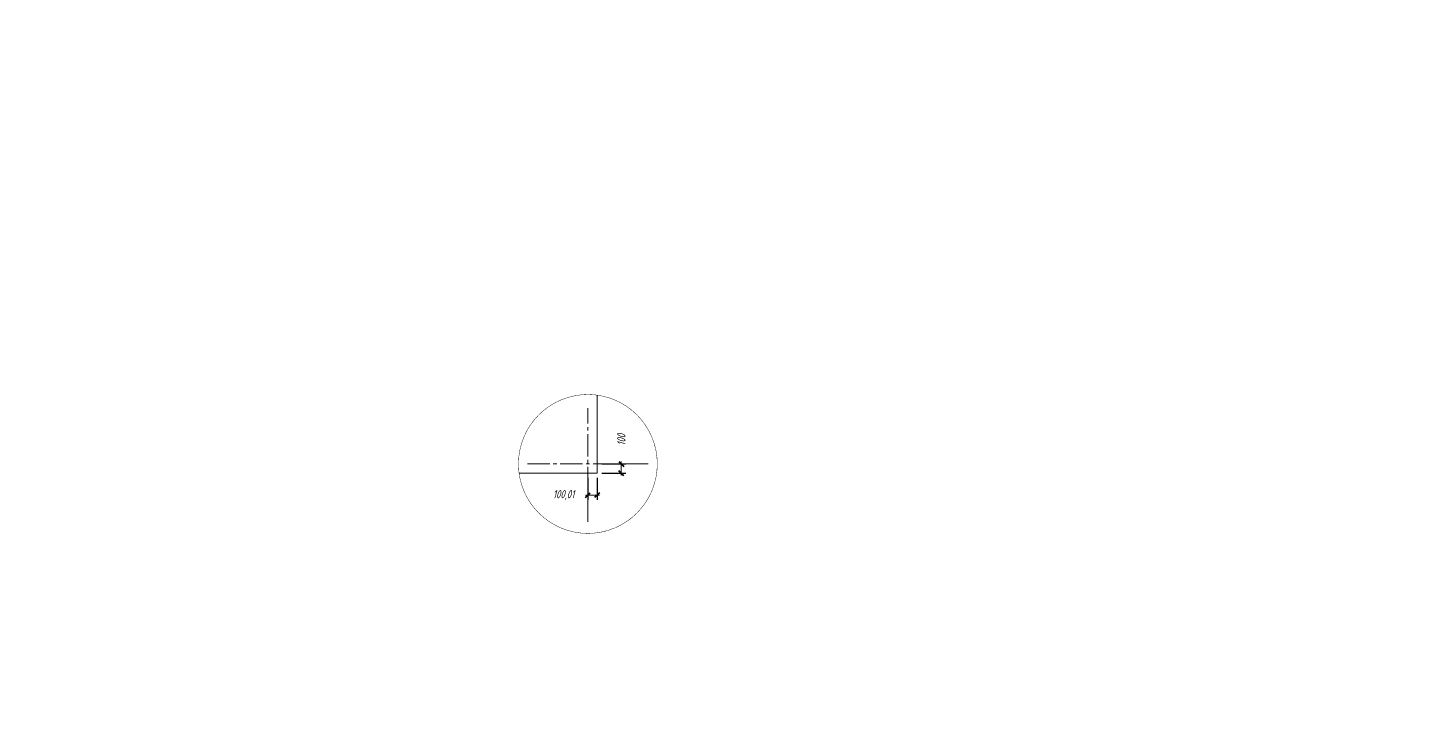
# Model space of a CAD drawing. Header units: millimetres. Extents: x 0 to 5040, y 0 to 770.
# Drawn here: x 1809 to 2410, y 0 to 297 of the extents above; entities that cross this region are included whole.
import ezdxf

# ---------------------------------------------------------------- set-up
doc = ezdxf.new("R2010")
doc.units = ezdxf.units.MM
for name, pattern in [('K5LT32768', [0]), ('K5LT_AXLED', [14.165, 9.665, -1.5, 1.5, -1.5]), ('K5LT_BASIC', [0]), ('K5LT_THIN', [0]), ('K5LT_THIN_INCLUDED_TO_HATCHING', [0])]:
    doc.linetypes.add(name, pattern=pattern)
doc.layers.add('Системный слой', color=7, linetype='Continuous')
doc.styles.add('KDIMTEXTSTYLE', font='GOST_AU.SHX', dxfattribs={"width": 0.96, "oblique": 15, "height": 5})
doc.dimstyles.new('KDIMSTYLE (0.04)', dxfattribs={"dimtxt": 5, "dimasz": 1, "dimexe": 2, "dimexo": 0, "dimgap": 1, "dimtad": 1, "dimlfac": 25, "dimtxsty": 'KDIMTEXTSTYLE', "dimsah": 1, "dimcen": 0, "dimdle": 1, "dimadec": 0, "dimazin": 0, "dimtfac": 0.667, "dimtmove": 0, "dimatfit": 3, "dimfxl": 0, "dimtvp": 1, "dimtolj": 1, "dimtzin": 0, "dimarcsym": 0})

# ---------------------------------------------------------------- blocks, each defined once
blk = doc.blocks.new('KDIMARROW_03')
at = {"layer": 'Системный слой', "color": 0, "linetype": 'K5LT_BASIC', "lineweight": 40}
blk.add_line((-1.06, -1.06), (1.06, 1.06), dxfattribs=at)
at = {"layer": 'Системный слой', "color": 0, "linetype": 'K5LT_THIN', "lineweight": 18}
for q in [(-1, 0), (2, 0)]:
    blk.add_line((0, 0), q, dxfattribs=at)

msp = doc.modelspace()

# ---------------------------------------------------------------- linework, layer by layer
at = {"layer": 'Системный слой', "color": 7, "linetype": 'K5LT32768', "lineweight": 18}
for p, q in [((2055.15923, 104.5513), (2055.15923, 138.28345)), ((2021.4267, 104.5513), (2055.15923, 104.5513))]:
    msp.add_line(p, q, dxfattribs=at)
at = {"layer": 'Системный слой', "color": 30, "linetype": 'K5LT_AXLED', "lineweight": 18}
for p, q in [((2051.15883, 83.4847), (2051.15883, 132.6447)), ((2077.23883, 108.55137), (2025.07883, 108.55137))]:
    msp.add_line(p, q, dxfattribs=at)
at = {"layer": 'Системный слой', "color": 7, "linetype": 'K5LT_THIN_INCLUDED_TO_HATCHING', "const_width": 0.18}
msp.add_lwpolyline([(2081.15883, 108.55137, 1), (2021.15883, 108.55137, 1)], format="xyb", close=True, dxfattribs=at)

# ---------------------------------------------------------------- dimensions: what is measured, and where the dimension line sits
at = {"layer": 'Системный слой', "color": 7}
msp.add_linear_dim(base=(2065.60249, 104.5513), p1=(2055.15923, 108.55137), p2=(2055.15923, 104.5513), angle=90, location=(2065.60249, 119.01288), dimstyle='KDIMSTYLE (0.04)', override={"dimexo": 2, "dimpost": '\\H3.5;\\W0.965;\\Q15;<>', "dimblk1": 'KDIMARROW_03', "dimblk2": 'KDIMARROW_03', "dimse1": 0, "dimse2": 0, "dimclrt": 7, "dimtolj": 1}, dxfattribs=at).render()
msp.add_linear_dim(base=(2051.15883, 95.08777), p1=(2055.15923, 104.5513), p2=(2051.15883, 104.5513), location=(2040.6969, 95.08777), dimstyle='KDIMSTYLE (0.04)', override={"dimexo": 2, "dimpost": '\\H3.5;\\W0.965;\\Q15;<>', "dimblk1": 'KDIMARROW_03', "dimblk2": 'KDIMARROW_03', "dimse1": 0, "dimse2": 0, "dimclrt": 7, "dimtolj": 1}, dxfattribs=at).render()

doc.saveas('drawing.dxf')
